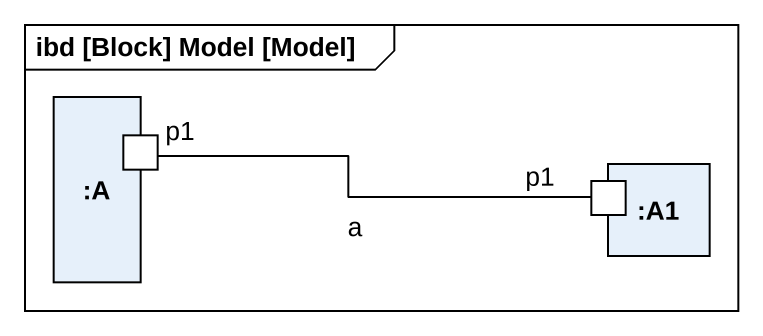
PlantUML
@startuml
mainframe ibd [Block] Model [Model]
rectangle ":A" as A {
  port p1
}
rectangle ":A1" as A1 {
  port "p1" as p1_2
}
p1 -right- p1_2 : a
@enduml
